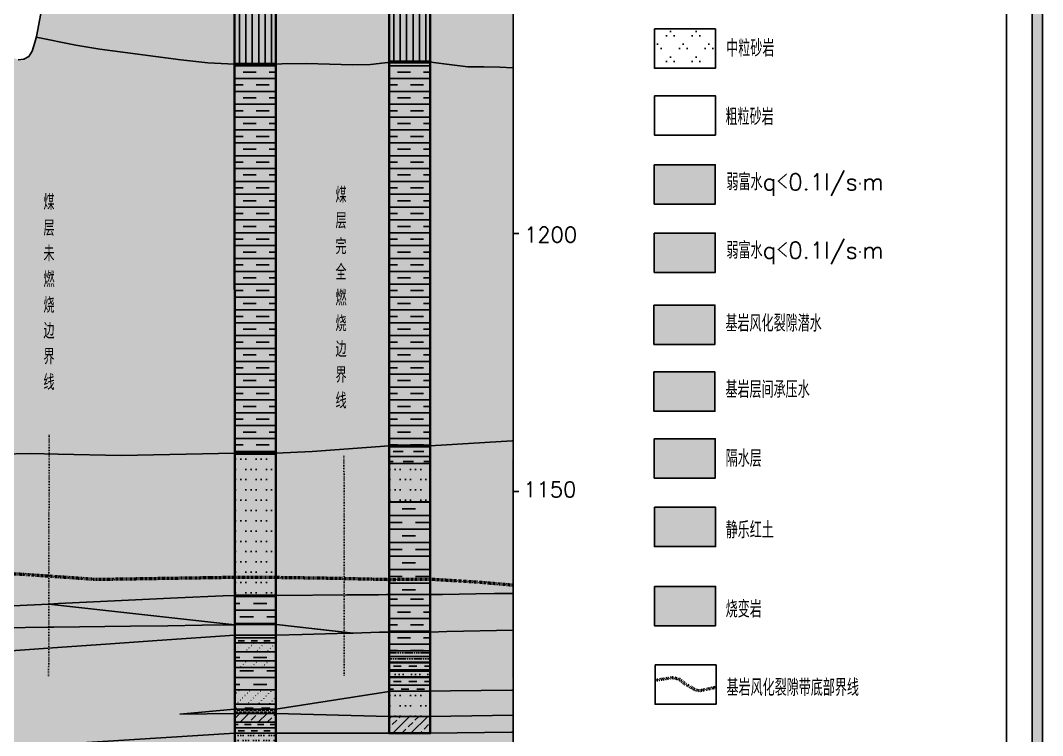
# Model space of a CAD drawing. Header units: millimetres. Extents: x 1392 to 3648, y 316 to 852.
# Drawn here: x 2118.2 to 2316.9, y 530.6 to 669.7 of the extents above; entities that cross this region are included whole.
import ezdxf

# ---------------------------------------------------------------- set-up
doc = ezdxf.new("R2010")
doc.units = ezdxf.units.MM
doc.linetypes.add('ACAD_ISO03W100', pattern=[30, 12, -18])
doc.linetypes.add('ACAD_ISO10W100', pattern=[18, 12, -3, 0, -3])
for name, color, linetype in [('图例', 250, 'Continuous'), ('图签图框', 7, 'Continuous'), ('地层', 5, 'Continuous'), ('地表', 250, 'Continuous'), ('基岩承压含水层', 131, 'Continuous'), ('弱富水区', 4, 'Continuous'), ('标注', 250, 'Continuous'), ('烧变岩区', 6, 'Continuous'), ('煤层', 250, 'Continuous'), ('钻孔', 250, 'Continuous')]:
    doc.layers.add(name, color=color, linetype=linetype)
doc.layers.add('基岩风化潜水区', color=211, linetype='Continuous', true_color=0xfc8df1)
doc.layers.add('隔水层', color=21, linetype='Continuous', true_color=0xffab57)
doc.layers.add('角度不整合', color=1, linetype='Continuous', lineweight=50)
doc.styles.get("Standard").update_dxf_attribs({"font": 'txt', "bigfont": 'gbcbig.shx'})
doc.linetypes.add('ZIGZAG', pattern='A,0.0001,-0.2,[131,ltypeshp.shx,S=0.2,R=0,X=-0.2,Y=0],-0.4,[131,ltypeshp.shx,S=0.2,R=180,X=0.2,Y=0],-0.2', length=0.8001)
pattern_1 = [(0, (1387.0476, 315.902), (0, 5), [5, 0]), (0, (1390.5476, 311.527), (0, 5), [1.25, -3.75]), (0, (1390.5476, 314.027), (0, 5), [1.25, -3.75]), (0, (1387.0476, 312.152), (0, 5), [5, 0]), (0, (1387.0476, 314.652), (0, 5), [5, 0]), (0, (1387.0476, 313.402), (0, 5), [5, 0]), (0, (1388.0476, 311.527), (0, 5), [1.25, -3.75]), (0, (1387.0476, 312.777), (0, 5), [1, -4]), (0, (1389.2976, 312.777), (0, 5), [1.25, -3.75]), (0, (1388.0476, 314.027), (0, 5), [1.25, -3.75]), (0, (1387.0476, 315.277), (0, 5), [1, -4]), (0, (1389.2976, 315.277), (0, 5), [1.25, -3.75]), (0, (1391.7976, 312.777), (0, 5), [0.25, -4.75]), (0, (1391.7976, 315.277), (0, 5), [0.25, -4.75])]
pattern_2 = [(0, (1387.048, 320.902), (0, 10), [10, 0]), (0, (1394.048, 312.152), (0, 10), [2.5, -7.5]), (0, (1394.048, 317.152), (0, 10), [2.5, -7.5]), (0, (1387.048, 313.402), (0, 10), [10, 0]), (0, (1387.048, 318.402), (0, 10), [10, 0]), (0, (1387.048, 315.902), (0, 10), [10, 0]), (0, (1389.048, 312.152), (0, 10), [2.5, -7.5]), (0, (1387.048, 314.652), (0, 10), [2, -8]), (0, (1391.548, 314.652), (0, 10), [2.5, -7.5]), (0, (1389.048, 317.152), (0, 10), [2.5, -7.5]), (0, (1387.048, 319.652), (0, 10), [2, -8]), (0, (1391.548, 319.652), (0, 10), [2.5, -7.5]), (0, (1396.548, 314.652), (0, 10), [0.5, -9.5]), (0, (1396.548, 319.652), (0, 10), [0.5, -9.5])]
pattern_3 = [(90, (1387.0476, 310.902), (-1.25, 2e-16), [])]
pattern_4 = [(45, (1387.0476, 310.902), (-0.7071068, 1.4142136), [0.04, -0.6])]
pattern_5 = [(0, (1387.0476, 316.902), (0, 6), [6, 0]), (0, (1391.2476, 311.652), (0, 6), [1.5, -4.5]), (0, (1391.2476, 314.652), (0, 6), [1.5, -4.5]), (0, (1387.0476, 312.402), (0, 6), [6, 0]), (0, (1387.0476, 315.402), (0, 6), [6, 0]), (0, (1387.0476, 313.902), (0, 6), [6, 0]), (0, (1388.2476, 311.652), (0, 6), [1.5, -4.5]), (0, (1387.0476, 313.152), (0, 6), [1.2, -4.8]), (0, (1389.7476, 313.152), (0, 6), [1.5, -4.5]), (0, (1388.2476, 314.652), (0, 6), [1.5, -4.5]), (0, (1387.0476, 316.152), (0, 6), [1.2, -4.8]), (0, (1389.7476, 316.152), (0, 6), [1.5, -4.5]), (0, (1392.7476, 313.152), (0, 6), [0.3, -5.7]), (0, (1392.7476, 316.152), (0, 6), [0.3, -5.7])]
pattern_6 = [(0, (1388.0476, 312.402), (2, 2), [0, -4]), (0, (1389.0476, 312.402), (2, 2), [0, -4]), (0, (1390.0476, 312.402), (2, 2), [0, -4])]
pattern_7 = [(0, (1387.048, 321.402), (0, 10.5), [10.5, 0]), (0, (1394.398, 312.215), (0, 10.5), [2.625, -7.875]), (0, (1394.398, 317.465), (0, 10.5), [2.625, -7.875]), (0, (1387.048, 313.527), (0, 10.5), [10.5, 0]), (0, (1387.048, 318.777), (0, 10.5), [10.5, 0]), (0, (1387.048, 316.152), (0, 10.5), [10.5, 0]), (0, (1389.148, 312.215), (0, 10.5), [2.625, -7.875]), (0, (1387.048, 314.84), (0, 10.5), [2.1, -8.4]), (0, (1391.773, 314.84), (0, 10.5), [2.625, -7.875]), (0, (1389.148, 317.465), (0, 10.5), [2.625, -7.875]), (0, (1387.048, 320.09), (0, 10.5), [2.1, -8.4]), (0, (1391.773, 320.09), (0, 10.5), [2.625, -7.875]), (0, (1397.023, 314.84), (0, 10.5), [0.525, -9.975]), (0, (1397.023, 320.09), (0, 10.5), [0.525, -9.975])]
pattern_8 = [(45, (1387.0476, 310.902), (-1.767767, 1.767767), []), (45, (1388.8154, 310.902), (-1.767767, 1.767767), [1.25, -0.625])]

msp = doc.modelspace()

# ---------------------------------------------------------------- hatches: boundary and pattern name
at = {"layer": '图签图框'}
h = msp.add_hatch(color=256, dxfattribs=at)
h.paths.add_polyline_path([(1392.14, 315.66), (2316.89, 315.66), (2316.89, 847.4), (1392.14, 847.4)])
h.paths.add_polyline_path([(1394.14, 317.66), (2314.89, 317.66), (2314.89, 845.4), (1394.14, 845.4)], flags=16)
at = {"layer": '基岩承压含水层'}
for points in [[(2253.23, 593.7), (2253.23, 601.35), (2241.37, 601.35), (2241.37, 593.7)], [(2149.21, 534.81), (2159.86, 535.77), (2167.89, 535.79), (2189.91, 539.23), (2213.76, 539.46), (2214, 539.47), (2214, 534.6), (2209.97, 534.55), (2197.87, 534.36), (2189.87, 534.35), (2167.88, 534.92), (2159.88, 534.94)], [(1474.77, 502.3), (1522.15, 504.67), (1530.25, 504.7), (1660.45, 503.85), (1668.5, 503.79), (1798.37, 516), (1806.55, 516), (2006.58, 521.87), (2014.07, 521.9), (2159.89, 531.09), (2167.95, 531.11), (2189.82, 531.08), (2197.89, 531.09), (2213.7, 531.32), (2214, 531.32), (2214, 527.36), (2190.83, 525.88), (2167.9, 524.41), (2159.87, 524.39), (2140.13, 523.48), (2112.61, 522.16), (2014.07, 517.39), (2006, 517.37), (1806.47, 511.11), (1798.44, 511.08), (1668.47, 500.92), (1660.44, 500.93), (1655.04, 500.47), (1579.6, 494.93), (1533.51, 491.6), (1530.25, 491.32), (1522.16, 491.34), (1474.77, 489.52)]]:
    msp.add_hatch(color=256, dxfattribs=at).paths.add_polyline_path(points)
at = {"layer": '基岩风化潜水区'}
for points in [[(2213.78, 587.98), (2197.89, 586.97), (2189.89, 586.97), (2174.96, 585.9), (2167.89, 585.55), (2159.89, 585.55), (2137.82, 585.12), (2125.57, 585.38), (2120.2, 585.5), (2114.43, 585.36), (2106.98, 585.19), (2101.29, 585.44), (2095.61, 585.7), (2088.17, 586.54), (2076.18, 587.46), (2060.25, 588.67), (2052.46, 590), (2034.32, 590.93), (2033.89, 590.98), (2025.51, 592.05), (2022.85, 592.16), (2014.14, 592.46), (2006.07, 592.39), (2005.84, 592.16), (1988.73, 593.42), (1963.21, 594.38), (1945.05, 594.51), (1905.73, 596.5), (1893.83, 596.45), (1872.02, 597.18), (1848, 597.36), (1839.93, 597.69), (1831.45, 598.05), (1828.57, 598.07), (1819.08, 598.13), (1806.49, 598.87), (1798.49, 598.87), (1798.34, 598.69), (1788.67, 601.33), (1772.83, 605.58), (1766.92, 607.44), (1760.5, 609.41), (1754.08, 611.38), (1743.41, 614.52), (1729.05, 618.52), (1705.77, 623.75), (1693.72, 626.03), (1683.08, 627.03), (1675.84, 627.22), (1668.4, 627.35), (1660.45, 627.26), (1530.25, 611.37), (1522.25, 611.37), (1522.11, 611.16), (1498.35, 611.14), (1474.77, 611.11), (1474.77, 581.48), (1514.16, 585.71), (1522.25, 587.07), (1530.57, 587.09), (1542.77, 587.65), (1551.21, 587.79), (1556.22, 587.82), (1564.91, 588.17), (1573.78, 588.53), (1579.94, 588.65), (1585.05, 589.1), (1592.81, 589.74), (1596.13, 590.21), (1599.45, 590.67), (1607.95, 592.18), (1621.36, 594.23), (1636.78, 597.11), (1646.88, 598.89), (1660.45, 600.9), (1668.45, 600.89), (1672.37, 600.87), (1676.6, 600.18), (1689.23, 598.32), (1697.64, 597.16), (1708.91, 594.78), (1720.18, 592.39), (1730.11, 590.15), (1740.72, 587.72), (1746.9, 586.04), (1770.63, 579.64), (1783.69, 577.42), (1796.76, 575.2), (1798.88, 574.87), (1806.73, 574.71), (1814.99, 574.95), (1826.57, 575.08), (1838.14, 575.21), (1851.43, 575), (1864.72, 574.8), (1886.92, 573.96), (1913.38, 572.18), (1923.8, 571.41), (1934.21, 570.64), (1972.43, 569.11), (1985.19, 568.62), (1997.95, 568.13), (2005.82, 568.13), (2014.07, 568.2), (2031.21, 567.46), (2040.22, 567.12), (2059.26, 565.68), (2073.65, 564.41), (2086.18, 563.4), (2100.57, 562.89), (2118.42, 562.04), (2125.7, 561.54), (2132.98, 561.03), (2141.57, 561.16), (2155.11, 561.37), (2160.06, 561.45), (2167.93, 561.42), (2178.84, 561.26), (2189.83, 561.01), (2198.26, 561.05), (2207.04, 560.52), (2214, 559.92)], [(2253.23, 606.7), (2253.23, 614.35), (2241.37, 614.35), (2241.37, 606.7)], [(2177.26, 560.28), (2167.93, 561.42), (2160.06, 561.45), (2155.11, 561.37), (2141.57, 561.16), (2132.98, 561.03), (2125.7, 561.54), (2118.42, 562.04), (2100.57, 562.89), (2086.18, 563.4), (2073.65, 564.41), (2059.26, 565.68), (2040.22, 567.12), (2031.21, 567.46), (2014.07, 568.2), (2005.82, 568.13), (1997.95, 568.13), (1985.19, 568.62), (1972.43, 569.11), (1934.21, 570.64), (1923.8, 571.41), (1913.38, 572.18), (1886.92, 573.96), (1864.72, 574.8), (1851.43, 575), (1838.14, 575.21), (1826.57, 575.08), (1814.99, 574.95), (1806.48, 574.7), (1806.49, 544.61), (1807.52, 544.64), (1808.4, 544.71), (1847.85, 546.02), (1878.8, 547.03), (1895.84, 547.49), (1922.04, 548.4), (1934.37, 548.76), (1941.88, 549.01), (1965.6, 549.73), (1973.51, 550.13), (1982.44, 550.28), (2005.44, 551.13), (2006.04, 551.11), (2014.07, 551.11), (2016.52, 551.19), (2037.49, 552.23), (2048.26, 552.68), (2053.02, 552.95), (2062.04, 553.33), (2077.81, 554.15), (2083.33, 554.38), (2096.34, 554.93), (2106.52, 555.37), (2116.76, 555.89), (2123.75, 556.21), (2125.63, 556.31), (2148.78, 557.44), (2157.67, 557.81), (2159.87, 557.9), (2167.89, 557.92), (2168.37, 557.9), (2181.7, 558.02), (2187.84, 558), (2189.36, 558.04), (2190.14, 558.06), (2185.46, 558.99)]]:
    msp.add_hatch(color=256, dxfattribs=at).paths.add_polyline_path(points)
at = {"layer": '弱富水区', "true_color": 0xfaec7f}
for points in [[(1836.76, 712.76), (1839.19, 719.56), (1841.17, 725.44), (1842.77, 728.36), (1846.87, 733.83), (1858.36, 746.34), (1860.09, 748.08), (1865.83, 754.71), (1868.2, 759.25), (1869.23, 761.51), (1871.08, 766.97), (1872.43, 770.93), (1874.02, 774.74), (1874.94, 776.2), (1875.47, 776.86), (1876.33, 777.38), (1877.4, 777.38), (1878.65, 776.73), (1879.93, 775.62), (1881.56, 773.78), (1884.13, 770.61), (1887.17, 765.94), (1890, 760.45), (1893.07, 754.8), (1895.3, 750.1), (1896.56, 747.16), (1899.13, 738.72), (1901.62, 730.39), (1901.93, 729.45), (1903, 727.15), (1903.64, 726.32), (1904.77, 726.08), (1906.78, 730.1), (1907.66, 732.08), (1909.16, 736.12), (1909.8, 737.86), (1910.45, 739.28), (1911.09, 740.7), (1912.32, 742.69), (1913.98, 744.19), (1915.53, 745.1), (1917.55, 745.53), (1920.11, 745.39), (1921.21, 745.36), (1922.98, 744.94), (1925.07, 744.24), (1926.68, 743.49), (1928.02, 742.42), (1929.09, 740.7), (1929.94, 738.37), (1930.97, 735.58), (1931.85, 731.81), (1932.42, 727.73), (1932.99, 723.64), (1933.32, 716.07), (1933.52, 712.86), (1934.02, 706.46), (1934.42, 702.21), (1934.89, 699.6), (1935.2, 698.39), (1935.67, 697.71), (1936.15, 697.51), (1936.4, 697.49), (1937.21, 697.84), (1937.81, 698.64), (1938.92, 701.21), (1940.09, 705.32), (1941.03, 708.27), (1942.86, 712.85), (1944.15, 715.84), (1945.5, 718.83), (1948.32, 724.89), (1949.78, 727.96), (1951.43, 731.6), (1953.08, 735.24), (1954.8, 738.41), (1957.17, 743.72), (1958.58, 746.11), (1962.32, 752.4), (1965.91, 757.24), (1967.98, 759.44), (1972.07, 761.51), (1975.02, 761.64), (1976.15, 761.13), (1978.92, 757.83), (1981.4, 755.13), (1982.31, 754.22), (1984.13, 753.15), (1986.58, 752.4), (1989.76, 752.24), (1992.68, 752.65), (1996.86, 753.34), (2003.12, 752.3), (2006.01, 751.83), (2014.07, 751.84), (2017.12, 752.07), (2019.03, 751.9), (2021.63, 751.31), (2022.96, 750.92), (2026.07, 749.28), (2027.28, 748.64), (2031.53, 745.11), (2035.35, 740.83), (2037.3, 738.44), (2038.9, 736.48), (2041.49, 732.69), (2043.76, 728.61), (2045.15, 725.61), (2046.42, 724.34), (2047.54, 724.13), (2048.69, 724.55), (2049.43, 726.47), (2050.1, 731.51), (2050.79, 735.01), (2051.72, 737.85), (2053.94, 739.84), (2055.8, 740.15), (2057.46, 739.71), (2058.5, 738.91), (2060.38, 736.54), (2061.69, 734.7), (2064.11, 731.68), (2065.54, 729.87), (2069.95, 725.53), (2072.81, 722.85), (2075.53, 720.15), (2080.25, 715.47), (2084.37, 711.05), (2086.69, 708.59), (2089, 706.13), (2090.05, 704.88), (2091.49, 703.33), (2093.1, 702.64), (2096.31, 702.33), (2097.53, 702.31), (2099.8, 702.64), (2101.77, 702.94), (2103.68, 702.97), (2105.44, 702.78), (2106.97, 702.03), (2107.55, 701.64), (2108.81, 699.28), (2109.46, 697.29), (2110.49, 694.61), (2111.1, 691.81), (2111.54, 689.76), (2113.26, 681.4), (2113.92, 677.89), (2114.82, 670.27), (2115.17, 668.09), (2098.61, 671.51), (2081.79, 674.98), (2078.29, 675.84), (2069, 678.12), (2051.25, 682.48), (2042.56, 684.31), (2033.88, 686.14), (2023.96, 687.5), (2016.19, 688.53), (2014.39, 688.77), (2006.05, 688.77), (1997.53, 689.41), (1989.9, 689.95), (1983.87, 690.67), (1978.74, 691.29), (1972.68, 691.72), (1966.62, 692.14), (1961.1, 692.95), (1955.58, 693.76), (1946.7, 694.38), (1938.52, 695.23), (1936.05, 695.38), (1930.45, 695.96), (1921.69, 697.47), (1903.9, 698.86), (1885.09, 699.91), (1873.07, 700.53), (1866.44, 701.18), (1842.29, 703.61), (1826.55, 704.56), (1807.06, 706.15), (1806.53, 706.08), (1798.44, 706.08), (1794.05, 708.26), (1790.89, 709.84), (1786.86, 711.55), (1782.83, 713.26), (1778.53, 714.84), (1774.24, 716.42), (1767.93, 718.52), (1755.05, 722.72), (1748.48, 724.83), (1743.26, 726.32), (1738.05, 727.81), (1725.67, 730.63), (1718.08, 732.73), (1710.5, 734.83), (1701.81, 736.41), (1693.11, 737.98), (1687.69, 738.74), (1682.26, 739.5), (1675.33, 740.68), (1669.4, 741.66), (1668.45, 741.66), (1660.45, 741.66), (1654.58, 738.56), (1644.56, 733.41), (1638.46, 730.08), (1627.55, 724.28), (1615.71, 718.45), (1604.88, 713.28), (1595.98, 709.31), (1590.87, 707.14), (1580.41, 704.38), (1562.46, 700.23), (1547.37, 697.45), (1532.9, 694.92), (1530.25, 694.24), (1522.25, 694.24), (1515.73, 693.11), (1504.09, 692.05), (1493.53, 690.92), (1482.92, 689.93), (1481.2, 689.62), (1476.13, 688.6), (1474.77, 688.15), (1474.77, 611.11), (1498.35, 611.14), (1522.11, 611.16), (1522.25, 611.37), (1530.25, 611.37), (1660.45, 627.26), (1668.4, 627.35), (1675.84, 627.22), (1683.08, 627.03), (1693.72, 626.03), (1705.77, 623.75), (1729.05, 618.52), (1743.41, 614.52), (1754.08, 611.38), (1760.5, 609.41), (1766.92, 607.44), (1772.83, 605.58), (1788.67, 601.33), (1798.34, 598.69), (1798.49, 598.87), (1806.49, 598.87), (1819.08, 598.13), (1828.57, 598.07), (1831.45, 598.05), (1839.93, 597.69), (1848, 597.36), (1872.02, 597.18), (1893.83, 596.45), (1905.73, 596.5), (1945.05, 594.51), (1963.21, 594.38), (1988.73, 593.42), (2005.84, 592.16), (2006.07, 592.39), (2014.14, 592.46), (2022.85, 592.16), (2025.51, 592.05), (2034.32, 590.93), (2052.46, 590), (2060.25, 588.67), (2076.18, 587.46), (2088.17, 586.54), (2095.61, 585.7), (2101.29, 585.44), (2106.98, 585.19), (2114.43, 585.36), (2120.2, 585.5), (2125.57, 585.38), (2137.82, 585.12), (2159.89, 585.55), (2167.89, 585.55), (2174.96, 585.9), (2189.89, 586.97), (2197.89, 586.97), (2213.78, 587.98), (2213.79, 660.48), (2211.44, 660.63), (2208.3, 660.67), (2205.16, 660.7), (2201.56, 661.13), (2198.53, 661.52), (2197.89, 661.64), (2190.09, 661.64), (2189.03, 661.44), (2186.27, 661.17), (2182.86, 661.09), (2178.33, 661.21), (2173.81, 661.32), (2169.04, 661.28), (2167.89, 661.23), (2159.86, 661.23), (2159.82, 661.18), (2154.63, 661.49), (2149.39, 662.05), (2133.67, 664.11), (2128.99, 664.91), (2121.31, 666.47), (2121.34, 666.57), (2123.79, 679.73), (2125.19, 689.27), (2126.8, 696.64), (2127.65, 700.39), (2129.16, 707.22), (2129.82, 710.3), (2130.78, 714.15), (2131.06, 715.26), (2131.43, 716.74), (2132.72, 719.89), (2134.02, 723.03), (2135.72, 726.89), (2137.09, 729.18), (2140.31, 732.89), (2142.75, 735.47), (2144.85, 737.28), (2147.68, 738.36), (2149.82, 738.32), (2152.07, 737.71), (2155.81, 735.84), (2158.47, 734.33), (2161.12, 732.83), (2165.55, 729.99), (2168.98, 727.23), (2177.72, 720.3), (2189.61, 706.72), (2192.3, 703.79), (2194.5, 702.09), (2196.83, 701), (2213.79, 695.35), (2213.79, 660.47), (2213.78, 587.98), (2197.89, 586.97), (2189.89, 586.97), (2174.96, 585.9), (2167.89, 585.55), (2159.89, 585.55), (2137.82, 585.12), (2125.57, 585.38), (2120.2, 585.5), (2114.43, 585.36), (2106.98, 585.19), (2101.29, 585.44), (2095.61, 585.7), (2088.17, 586.54), (2076.18, 587.46), (2060.25, 588.67), (2052.46, 590), (2034.32, 590.93), (2025.51, 592.05), (2022.85, 592.16), (2014.14, 592.46), (2006.07, 592.39), (2005.84, 592.16), (1988.73, 593.42), (1963.21, 594.38), (1945.05, 594.51), (1905.73, 596.5), (1893.83, 596.45), (1872.02, 597.18), (1848, 597.36), (1839.93, 597.69), (1831.45, 598.05), (1828.57, 598.07), (1819.08, 598.13), (1806.49, 598.87), (1798.49, 598.87), (1798.34, 598.69), (1788.67, 601.33), (1772.83, 605.58), (1766.92, 607.44), (1760.5, 609.41), (1754.08, 611.38), (1743.41, 614.52), (1729.05, 618.52), (1705.77, 623.75), (1693.72, 626.03), (1683.08, 627.03), (1675.84, 627.22), (1668.4, 627.35), (1660.45, 627.26), (1530.25, 611.37), (1522.25, 611.37), (1522.11, 611.16), (1498.35, 611.14), (1474.77, 611.11), (1474.77, 688.15), (1474.77, 721.78), (1475.71, 722.62), (1476.98, 724.08), (1478.54, 725.81), (1479.59, 727.1), (1481.14, 729.24), (1482, 731.02), (1483.11, 734.03), (1484.09, 737.54), (1485.08, 741.49), (1485.6, 743.07), (1486.24, 745.16), (1486.78, 747.12), (1487.12, 748.34), (1487.76, 750.67), (1488.09, 751.85), (1488.69, 753.88), (1489.21, 755.97), (1489.3, 756.34), (1490.06, 759.56), (1490.64, 761.95), (1491.21, 764.33), (1491.49, 765.49), (1492.75, 770.09), (1493.71, 773.47), (1495.71, 780.31), (1497.63, 788.38), (1499.24, 793.61), (1500.93, 797.83), (1502.6, 802.31), (1503.64, 804.04), (1504.29, 804.64), (1505.03, 805.03), (1506.46, 804.97), (1508.06, 804.25), (1510.27, 802.61), (1511.09, 802), (1514.38, 799.02), (1516.81, 797.04), (1518.58, 795.99), (1520.65, 795.03), (1522.14, 794.6), (1523.37, 794.52), (1530.24, 794.63), (1533.14, 794.62), (1534.72, 794.37), (1536.39, 793.53), (1537.12, 793.09), (1538.16, 791.91), (1539.21, 790.74), (1541.97, 786.68), (1543.87, 784.03), (1546.67, 779.97), (1548.32, 778.09), (1549.66, 777.19), (1551.68, 777.25), (1553.65, 778.07), (1555.31, 779.36), (1556.21, 780.22), (1558.1, 782.76), (1559.88, 785.55), (1561.97, 788.83), (1563.63, 791.96), (1566.45, 795.97), (1567.86, 797.98), (1569.8, 801.22), (1572.64, 805.96), (1573.63, 806.9), (1574.62, 807.51), (1576.26, 807.56), (1577.16, 807.09), (1578.1, 806.15), (1579.06, 804.4), (1582.84, 797.47), (1593.56, 778.06), (1596.86, 772.69), (1597.7, 771.63), (1598.87, 770.53), (1600.13, 770.22), (1600.97, 770.35), (1602.74, 771.21), (1604.24, 772.53), (1606.52, 775.37), (1610.86, 781.05), (1613.15, 782.91), (1614.7, 783.35), (1616.6, 783.17), (1619.2, 781.36), (1620.99, 779.73), (1623.95, 776.88), (1625.12, 775.67), (1626.93, 773.27), (1628.52, 770.37), (1629.88, 767.41), (1631.18, 763.08), (1631.83, 759.95), (1632.66, 755.85), (1633.42, 754.3), (1634.45, 753.46), (1635.25, 753.24), (1636.64, 753.33), (1638.72, 754.33), (1640.3, 755.65), (1645.42, 759.84), (1652.95, 766.1), (1658.79, 771.02), (1660.41, 772.43), (1662.75, 773.6), (1665.86, 774.08), (1668.7, 774.08), (1671.65, 773.53), (1675.36, 772.01), (1680.44, 769.53), (1683.78, 767.91), (1685.92, 766.87), (1688.41, 765.77), (1697.88, 761.61), (1721.15, 751.43), (1728.2, 748.22), (1733.52, 745.72), (1736.35, 744.36), (1738.47, 743.53), (1740.46, 743.08), (1743.88, 742.85), (1746.18, 742.69), (1747.8, 742.58), (1750.13, 742.6), (1752.46, 742.62), (1756.57, 743.19), (1758.93, 743.51), (1762.15, 743.57), (1767.82, 743.65), (1773.36, 743.74), (1775.12, 743.91), (1776.78, 744.6), (1778.89, 746.42), (1781.97, 749.9), (1783.97, 752.58), (1785.25, 753.52), (1786.36, 754.12), (1787.1, 754.12), (1788.26, 753.94), (1789.27, 753.55), (1790.84, 752.32), (1792.41, 751.1), (1794.24, 750.03), (1795.43, 749.33), (1797, 748.82), (1798.57, 748.3), (1806.44, 748.47), (1811.74, 746.79), (1814.75, 745.22), (1818.49, 742.67), (1820.11, 740.78), (1822.34, 737.46), (1827.26, 729.91), (1828.82, 727.29), (1830.4, 722.45), (1831.35, 718.97), (1832.24, 714.2), (1832.5, 711.44), (1833.14, 707.86), (1833.58, 706.32), (1834.16, 706.1), (1834.58, 706.3), (1834.99, 706.98), (1835.41, 708.37)], [(2253.29, 620.7), (2253.29, 628.35), (2241.43, 628.35), (2241.43, 620.7)]]:
    msp.add_hatch(color=41, dxfattribs=at).paths.add_polyline_path(points)
at = {"layer": '弱富水区', "linetype": 'ACAD_ISO03W100'}
msp.add_hatch(color=256, dxfattribs=at).paths.add_polyline_path([(2253.29, 634.01), (2253.29, 641.66), (2241.43, 641.66), (2241.43, 634.01)])
at = {"layer": '烧变岩区'}
for points in [[(2214, 558.28), (2212.89, 558.28), (2210.39, 558.27), (2206.76, 558.18), (2200.26, 558.05), (2198.13, 558.07), (2197.89, 558.08), (2189.89, 558.05), (2189.36, 558.04), (2187.84, 558), (2181.7, 558.02), (2168.37, 557.9), (2167.89, 557.92), (2159.87, 557.9), (2157.67, 557.81), (2148.78, 557.44), (2125.63, 556.31), (2123.75, 556.21), (2159.89, 552.2), (2168.02, 552.21), (2182.88, 550.54), (2188.03, 550.71), (2197.91, 550.72), (2201.08, 550.86), (2214, 551.12)], [(2241.47, 559.64), (2241.47, 551.99), (2253.33, 551.99), (2253.33, 559.64)]]:
    msp.add_hatch(color=256, dxfattribs=at).paths.add_polyline_path(points)
at = {"layer": '煤层'}
msp.add_hatch(color=256, dxfattribs=at).paths.add_polyline_path([(1474.77, 519.75), (1474.77, 530.96), (1479.5, 531.03), (1484.59, 531.13), (1490.6, 531.26), (1498.77, 531.34), (1502.58, 531.45), (1504.75, 531.47), (1517.28, 531.67), (1522.11, 531.77), (1522.24, 531.77), (1530.27, 531.77), (1540.59, 532.07), (1560.6, 532.6), (1567.5, 532.77), (1575.49, 533.05), (1581.78, 533.14), (1584.52, 533.26), (1590.92, 533.46), (1592.89, 533.49), (1596.84, 533.6), (1602.76, 533.74), (1608.22, 533.91), (1609.98, 533.98), (1617.38, 534.15), (1624.55, 534.34), (1633.02, 534.62), (1638.28, 534.74), (1639.62, 534.77), (1647.3, 534.97), (1655.34, 535.17), (1657.48, 535.22), (1660.45, 535.27), (1668.5, 535.25), (1672.29, 535.49), (1677.79, 535.86), (1678.78, 535.91), (1683.58, 536.23), (1690.18, 536.66), (1695, 536.96), (1699.33, 537.29), (1706.41, 537.72), (1709.23, 537.94), (1715.19, 538.29), (1723.43, 538.85), (1752.88, 540.79), (1763.06, 541.46), (1768.36, 541.8), (1772.16, 542.06), (1782.97, 542.72), (1794.2, 543.5), (1798.36, 543.76), (1798.47, 543.72), (1806.5, 543.73), (1807.99, 543.85), (1824.44, 544.33), (1855.47, 545.42), (1871.22, 545.93), (1903.65, 546.88), (1917.38, 547.27), (1929.03, 547.75), (1935.72, 547.98), (1975.33, 549.28), (1999.87, 550.06), (2006.04, 550.21), (2014.08, 550.21), (2028.86, 550.39), (2050.85, 550.73), (2064.51, 550.89), (2066.79, 550.93), (2075, 551.04), (2084.07, 551.21), (2094.28, 551.26), (2098.32, 551.35), (2114.79, 551.58), (2123.57, 551.71), (2124.71, 551.74), (2139.65, 551.9), (2146.91, 551.96), (2153.53, 552.12), (2159.83, 552.2), (2168.02, 552.21), (2181.65, 550.69), (2182.88, 550.54), (2179.79, 550.47), (2172.98, 550.31), (2167.9, 550.17), (2159.88, 550.19), (2144.78, 549.1), (2135.72, 548.5), (2123.53, 547.65), (2122.71, 547.59), (2110.82, 546.74), (2100.24, 546.04), (2049.87, 542.57), (2025.54, 540.8), (2014.03, 540.04), (2005.93, 540.02), (2004.03, 539.95), (1986.88, 539.4), (1982.26, 539.25), (1916.69, 537.13), (1870.44, 535.63), (1849.39, 534.89), (1837.5, 534.47), (1832.54, 534.34), (1825.94, 534.12), (1806.5, 533.46), (1798.29, 533.43), (1795.8, 533.29), (1782.44, 532.33), (1778.02, 532.01), (1670.04, 524.27), (1668.52, 524.18), (1659.85, 524.2), (1645.99, 523.82), (1607.57, 522.8), (1530.27, 520.68), (1522.24, 520.67), (1476.12, 519.77)])
at = {"layer": '钻孔'}
h = msp.add_hatch(dxfattribs=at)
h.set_pattern_fill('ANSI31', color=256, scale=10, angle=45, style=0)
h.set_pattern_definition(pattern_3)
h.paths.add_polyline_path([(2159.85, 661.23), (2167.89, 661.23), (2167.89, 731.79), (2159.83, 731.79)])
h = msp.add_hatch(dxfattribs=at)
h.set_pattern_fill('ANSI31', color=256, scale=10, angle=45, style=0)
h.set_pattern_definition(pattern_3)
h.paths.add_polyline_path([(2197.89, 701.23), (2189.89, 701.23), (2189.89, 661.64), (2197.89, 661.64)])
h = msp.add_hatch(dxfattribs=at)
h.set_pattern_fill('QF04', color=0, scale=10, style=0, pattern_type=2)
h.set_pattern_definition([(0, (1388.7976, 311.732), (2.5, 2.5), [0, -5]), (0, (1390.2976, 311.732), (2.5, 2.5), [0, -5]), (0, (1389.5476, 312.562), (2.5, 2.5), [0, -5])])
h.paths.add_polyline_path([(2253.32, 668.07), (2241.46, 668.07), (2241.46, 660.42), (2253.32, 660.42)])
h = msp.add_hatch(dxfattribs=at)
h.set_pattern_fill('XA01', color=256, scale=10, style=0, pattern_type=2)
h.set_pattern_definition(pattern_2)
h.paths.add_polyline_path([(2189.89, 586.97), (2197.89, 586.97), (2197.89, 661.64), (2189.89, 661.64)])
h = msp.add_hatch(dxfattribs=at)
h.set_pattern_fill('XA01', color=256, scale=10, style=0, pattern_type=2)
h.set_pattern_definition(pattern_2)
h.paths.add_polyline_path([(2159.87, 585.55), (2167.89, 585.55), (2167.89, 661.23), (2159.85, 661.23)])
h = msp.add_hatch(dxfattribs=at)
h.set_pattern_fill('XA01', color=256, scale=8, style=0, pattern_type=2)
h.set_pattern_definition([(0, (1387.048, 318.902), (0, 8), [8, 0]), (0, (1392.648, 311.902), (0, 8), [2, -6]), (0, (1392.648, 315.902), (0, 8), [2, -6]), (0, (1387.048, 312.902), (0, 8), [8, 0]), (0, (1387.048, 316.902), (0, 8), [8, 0]), (0, (1387.048, 314.902), (0, 8), [8, 0]), (0, (1388.648, 311.902), (0, 8), [2, -6]), (0, (1387.048, 313.902), (0, 8), [1.6, -6.4]), (0, (1390.648, 313.902), (0, 8), [2, -6]), (0, (1388.648, 315.902), (0, 8), [2, -6]), (0, (1387.048, 317.902), (0, 8), [1.6, -6.4]), (0, (1390.648, 317.902), (0, 8), [2, -6]), (0, (1394.648, 313.902), (0, 8), [0.4, -7.6]), (0, (1394.648, 317.902), (0, 8), [0.4, -7.6])])
h.paths.add_polyline_path([(2197.89, 583.52), (2197.89, 586.97), (2189.89, 586.97), (2189.89, 586.97), (2189.89, 583.52)])
h = msp.add_hatch(dxfattribs=at)
h.set_pattern_fill('QF03', color=256, scale=10, style=0, pattern_type=2)
h.set_pattern_definition(pattern_6)
h.paths.add_polyline_path([(2159.87, 585.55), (2167.89, 585.55), (2167.89, 557.92), (2159.88, 557.9)])
h = msp.add_hatch(dxfattribs=at)
h.set_pattern_fill('QF03', color=256, scale=10, style=0, pattern_type=2)
h.set_pattern_definition(pattern_6)
h.paths.add_polyline_path([(2189.89, 583.52), (2197.89, 583.52), (2197.89, 576.06), (2189.89, 576.06)])
h = msp.add_hatch(dxfattribs=at)
h.set_pattern_fill('XA01', color=256, scale=10.5, style=0, pattern_type=2)
h.set_pattern_definition(pattern_7)
h.paths.add_polyline_path([(2189.89, 576.06), (2197.89, 576.06), (2197.89, 558.08), (2189.89, 558.08)])
h = msp.add_hatch(dxfattribs=at)
h.set_pattern_fill('XA01', color=256, scale=10.5, style=0, pattern_type=2)
h.set_pattern_definition(pattern_7)
h.paths.add_polyline_path([(2163.28, 557.91), (2159.89, 557.9), (2159.89, 552.21), (2167.89, 552.21), (2167.89, 557.91)])
h = msp.add_hatch(dxfattribs=at)
h.set_pattern_fill('XA01', color=256, scale=10, style=0, pattern_type=2)
h.set_pattern_definition(pattern_2)
h.paths.add_polyline_path([(2189.89, 547.14), (2197.89, 547.14), (2197.89, 558.08), (2189.89, 558.05)])
h = msp.add_hatch(dxfattribs=at)
h.set_pattern_fill('XA01', color=256, scale=5, style=0, pattern_type=2)
h.set_pattern_definition(pattern_1)
h.paths.add_polyline_path([(2167.89, 548.7), (2167.89, 550.17), (2159.88, 550.19), (2159.88, 548.7)])
h = msp.add_hatch(dxfattribs=at)
h.set_pattern_fill('Q111', color=256, scale=5, style=0, pattern_type=2)
h.set_pattern_definition(pattern_4)
h.paths.add_polyline_path([(2159.88, 548.7), (2159.88, 546.93), (2167.89, 546.93), (2167.89, 548.7)])
h = msp.add_hatch(dxfattribs=at)
h.set_pattern_fill('XA01', color=256, scale=10.5, style=0, pattern_type=2)
h.set_pattern_definition(pattern_7)
h.paths.add_polyline_path([(2159.88, 546.93), (2159.88, 545.15), (2167.89, 545.15), (2167.89, 546.93)])
h = msp.add_hatch(dxfattribs=at)
h.set_pattern_fill('WB09', color=256, scale=4.5, style=0, pattern_type=2)
h.set_pattern_definition([(0, (1387.0476, 310.902), (0, 1.125), []), (0, (1387.9476, 311.577), (1.35, 1.125), [1.35, -1.8]), (0, (1389.7476, 311.577), (1.35, 1.125), [0, -0.45, 0, -0.45, 0, -0.45])])
h.paths.add_polyline_path([(2189.89, 547.14), (2197.89, 547.14), (2197.89, 544.75), (2189.89, 544.75)])
h = msp.add_hatch(dxfattribs=at)
h.set_pattern_fill('Q111', color=256, scale=5, style=0, pattern_type=2)
h.set_pattern_definition(pattern_4)
h.paths.add_polyline_path([(2167.89, 545.15), (2159.88, 545.15), (2159.88, 543.84), (2167.89, 543.84)])
h = msp.add_hatch(dxfattribs=at)
h.set_pattern_fill('XA01', color=256, scale=6, style=0, pattern_type=2)
h.set_pattern_definition(pattern_5)
h.paths.add_polyline_path([(2197.89, 543.19), (2197.89, 544.75), (2189.89, 544.75), (2189.89, 543.19)])
h = msp.add_hatch(dxfattribs=at)
h.set_pattern_fill('XA01', color=256, scale=10.5, style=0, pattern_type=2)
h.set_pattern_definition(pattern_7)
h.paths.add_polyline_path([(2167.89, 539.54), (2167.89, 543.84), (2159.88, 543.84), (2159.88, 539.54)])
h = msp.add_hatch(dxfattribs=at)
h.set_pattern_fill('QF03', color=256, scale=8, style=0, pattern_type=2)
h.set_pattern_definition([(0, (1387.8476, 312.102), (1.6, 1.6), [0, -3.2]), (0, (1388.6476, 312.102), (1.6, 1.6), [0, -3.2]), (0, (1389.4476, 312.102), (1.6, 1.6), [0, -3.2])])
h.paths.add_polyline_path([(2197.89, 542.05), (2197.89, 543.19), (2189.89, 543.19), (2189.89, 542.05)])
h = msp.add_hatch(dxfattribs=at)
h.set_pattern_fill('XA01', color=256, scale=6, style=0, pattern_type=2)
h.set_pattern_definition(pattern_5)
h.paths.add_polyline_path([(2197.89, 539.25), (2197.89, 542.05), (2189.89, 542.05), (2189.89, 539.25)])
h = msp.add_hatch(dxfattribs=at)
h.set_pattern_fill('Q111', color=256, scale=5, style=0, pattern_type=2)
h.set_pattern_definition(pattern_4)
h.paths.add_polyline_path([(2159.88, 539.54), (2167.89, 539.54), (2167.89, 536.76), (2159.89, 536.76)])
h = msp.add_hatch(dxfattribs=at)
h.set_pattern_fill('QF03', color=256, scale=10, style=0, pattern_type=2)
h.set_pattern_definition(pattern_6)
h.paths.add_polyline_path([(2189.89, 539.25), (2189.89, 534.36), (2197.89, 534.36), (2197.89, 539.25)])
h = msp.add_hatch(dxfattribs=at)
h.set_pattern_fill('XA01', color=256, scale=6.5, style=0, pattern_type=2)
h.set_pattern_definition([(0, (1387.0476, 317.402), (0, 6.5), [6.5, 0]), (0, (1391.5976, 311.7145), (0, 6.5), [1.625, -4.875]), (0, (1391.5976, 314.9645), (0, 6.5), [1.625, -4.875]), (0, (1387.0476, 312.527), (0, 6.5), [6.5, 0]), (0, (1387.0476, 315.777), (0, 6.5), [6.5, 0]), (0, (1387.0476, 314.152), (0, 6.5), [6.5, 0]), (0, (1388.3476, 311.7145), (0, 6.5), [1.625, -4.875]), (0, (1387.0476, 313.3395), (0, 6.5), [1.3, -5.2]), (0, (1389.9726, 313.3395), (0, 6.5), [1.625, -4.875]), (0, (1388.3476, 314.9645), (0, 6.5), [1.625, -4.875]), (0, (1387.0476, 316.5895), (0, 6.5), [1.3, -5.2]), (0, (1389.9726, 316.5895), (0, 6.5), [1.625, -4.875]), (0, (1393.2226, 313.3395), (0, 6.5), [0.325, -6.175]), (0, (1393.2226, 316.5895), (0, 6.5), [0.325, -6.175])])
h.paths.add_polyline_path([(2159.89, 536.76), (2167.89, 536.76), (2167.89, 535.79), (2159.89, 535.79)])
h = msp.add_hatch(dxfattribs=at)
h.set_pattern_fill('QF03', color=256, scale=2, style=0, pattern_type=2)
h.set_pattern_definition([(0, (1387.2476, 311.202), (0.4, 0.4), [0, -0.8]), (0, (1387.4476, 311.202), (0.4, 0.4), [0, -0.8]), (0, (1387.6476, 311.202), (0.4, 0.4), [0, -0.8])])
h.paths.add_polyline_path([(2167.89, 534.94), (2167.89, 535.79), (2159.89, 535.79), (2159.89, 534.94)])
h = msp.add_hatch(dxfattribs=at)
h.set_pattern_fill('ANSI33', color=256, scale=10, style=0)
h.set_pattern_definition(pattern_8)
h.paths.add_polyline_path([(2159.89, 534.94), (2167.89, 534.94), (2167.89, 533.23), (2159.89, 533.23)])
h = msp.add_hatch(dxfattribs=at)
h.set_pattern_fill('XA01', color=256, scale=5, style=0, pattern_type=2)
h.set_pattern_definition(pattern_1)
h.paths.add_polyline_path([(2159.89, 533.23), (2159.89, 531.09), (2159.89, 531.09), (2167.89, 531.11), (2167.89, 533.23)])
h = msp.add_hatch(dxfattribs=at)
h.set_pattern_fill('ANSI33', color=256, scale=10, style=0)
h.set_pattern_definition(pattern_8)
h.paths.add_polyline_path([(2189.89, 534.36), (2189.89, 531.09), (2197.89, 531.09), (2197.89, 534.36)])
h = msp.add_hatch(dxfattribs=at)
h.set_pattern_fill('QF03', color=256, scale=5, style=0, pattern_type=2)
h.set_pattern_definition([(0, (1387.5476, 311.652), (1, 1), [0, -2]), (0, (1388.0476, 311.652), (1, 1), [0, -2]), (0, (1388.5476, 311.652), (1, 1), [0, -2])])
h.paths.add_polyline_path([(2159.89, 531.09), (2167.89, 531.11), (2167.89, 524.41), (2159.89, 524.39)])
at = {"layer": '隔水层'}
for color, points in [(31, [(1826.55, 704.56), (1807.06, 706.15), (1806.53, 706.08), (1798.44, 706.08), (1794.05, 708.26), (1790.89, 709.84), (1786.86, 711.55), (1782.83, 713.26), (1778.53, 714.84), (1774.24, 716.42), (1767.93, 718.52), (1755.05, 722.72), (1748.48, 724.83), (1743.26, 726.32), (1738.05, 727.81), (1725.67, 730.63), (1718.08, 732.73), (1710.5, 734.83), (1701.81, 736.41), (1693.11, 737.98), (1687.69, 738.74), (1682.26, 739.5), (1675.33, 740.68), (1669.4, 741.66), (1668.45, 741.66), (1660.45, 741.66), (1654.58, 738.56), (1644.56, 733.41), (1638.46, 730.08), (1627.55, 724.28), (1615.71, 718.45), (1604.88, 713.28), (1595.98, 709.31), (1590.87, 707.14), (1580.41, 704.38), (1562.46, 700.23), (1547.37, 697.45), (1532.9, 694.92), (1530.25, 694.24), (1522.25, 694.24), (1515.73, 693.11), (1504.09, 692.05), (1493.53, 690.92), (1482.92, 689.93), (1481.2, 689.62), (1476.13, 688.6), (1474.77, 688.15), (1474.77, 611.11), (1498.35, 611.14), (1522.11, 611.16), (1522.25, 611.37), (1530.25, 611.37), (1660.45, 627.26), (1668.4, 627.35), (1675.84, 627.22), (1683.08, 627.03), (1693.72, 626.03), (1705.77, 623.75), (1729.05, 618.52), (1743.41, 614.52), (1754.08, 611.38), (1760.5, 609.41), (1766.92, 607.44), (1772.83, 605.58), (1788.67, 601.33), (1798.34, 598.69), (1798.49, 598.87), (1806.49, 598.87), (1819.08, 598.13), (1828.57, 598.07), (1831.45, 598.05), (1839.93, 597.69), (1848, 597.36), (1872.02, 597.18), (1893.83, 596.45), (1905.73, 596.5), (1945.05, 594.51), (1963.21, 594.38), (1988.73, 593.42), (2005.84, 592.16), (2006.07, 592.39), (2014.14, 592.46), (2022.85, 592.16), (2025.51, 592.05), (2034.32, 590.93), (2052.46, 590), (2060.25, 588.67), (2076.18, 587.46), (2088.17, 586.54), (2095.61, 585.7), (2101.29, 585.44), (2106.98, 585.19), (2114.43, 585.36), (2120.2, 585.5), (2125.57, 585.38), (2137.82, 585.12), (2159.89, 585.55), (2167.89, 585.55), (2174.96, 585.9), (2189.89, 586.97), (2197.89, 586.97), (2213.78, 587.98), (2213.79, 660.48), (2211.44, 660.63), (2208.3, 660.67), (2205.16, 660.7), (2201.56, 661.13), (2198.53, 661.52), (2197.89, 661.64), (2190.09, 661.64), (2189.03, 661.44), (2186.27, 661.17), (2182.86, 661.09), (2178.33, 661.21), (2173.81, 661.32), (2169.04, 661.28), (2167.89, 661.23), (2159.86, 661.23), (2159.82, 661.18), (2154.63, 661.49), (2149.39, 662.05), (2133.67, 664.11), (2128.99, 664.91), (2121.31, 666.47), (2121.03, 665.44), (2120.52, 663.76), (2120.21, 663.24), (2119.9, 662.71), (2118.92, 662.16), (2117.79, 662.08), (2116.85, 662.4), (2116.38, 663.26), (2115.6, 665.6), (2115.16, 668.09), (2098.61, 671.51), (2081.79, 674.98), (2078.29, 675.84), (2069, 678.12), (2051.25, 682.48), (2042.56, 684.31), (2033.88, 686.14), (2023.96, 687.5), (2016.19, 688.53), (2014.39, 688.77), (2006.05, 688.77), (1997.53, 689.41), (1989.9, 689.95), (1983.87, 690.67), (1978.74, 691.29), (1972.68, 691.72), (1966.62, 692.14), (1961.1, 692.95), (1955.58, 693.76), (1946.7, 694.38), (1938.52, 695.23), (1936.05, 695.38), (1930.45, 695.96), (1921.69, 697.47), (1903.9, 698.86), (1885.09, 699.91), (1873.07, 700.53), (1866.44, 701.18), (1842.29, 703.61)]), (256, [(2253.33, 580.7), (2253.33, 588.35), (2241.47, 588.35), (2241.47, 580.7)]), (256, [(2253.33, 575.04), (2241.47, 575.04), (2241.47, 567.39), (2253.33, 567.39)]), (31, [(2253.33, 567.39), (2253.33, 575.04), (2241.47, 575.04), (2241.47, 567.39)]), (256, [(2214, 559.92), (2207.04, 560.52), (2198.26, 561.05), (2189.83, 561.01), (2178.84, 561.26), (2167.93, 561.42), (2177.26, 560.28), (2185.46, 558.99), (2190.18, 558.05), (2197.89, 558.08), (2198.13, 558.07), (2200.26, 558.05), (2206.76, 558.18), (2210.39, 558.27), (2212.89, 558.28), (2214, 558.28)]), (256, [(1540.59, 532.07), (1560.6, 532.6), (1567.5, 532.77), (1575.49, 533.05), (1581.78, 533.14), (1584.52, 533.26), (1590.92, 533.46), (1592.89, 533.49), (1596.84, 533.6), (1602.76, 533.74), (1608.22, 533.91), (1609.98, 533.98), (1617.38, 534.15), (1624.55, 534.34), (1633.02, 534.62), (1638.28, 534.74), (1639.62, 534.77), (1647.3, 534.97), (1655.34, 535.17), (1657.48, 535.22), (1660.45, 535.27), (1668.5, 535.25), (1672.29, 535.49), (1677.79, 535.86), (1678.78, 535.91), (1683.58, 536.23), (1690.18, 536.66), (1695, 536.96), (1699.33, 537.29), (1706.41, 537.72), (1709.23, 537.94), (1715.19, 538.29), (1723.43, 538.85), (1752.88, 540.79), (1763.06, 541.46), (1768.36, 541.8), (1772.16, 542.06), (1782.97, 542.72), (1794.2, 543.5), (1798.36, 543.76), (1798.47, 543.72), (1806.5, 543.73), (1807.99, 543.85), (1824.44, 544.33), (1855.47, 545.42), (1871.22, 545.93), (1903.65, 546.88), (1917.38, 547.27), (1929.03, 547.75), (1935.72, 547.98), (1975.33, 549.28), (1999.87, 550.06), (2006.04, 550.21), (2014.08, 550.21), (2028.86, 550.39), (2050.85, 550.73), (2064.51, 550.89), (2066.79, 550.93), (2075, 551.04), (2084.07, 551.21), (2094.28, 551.26), (2098.32, 551.35), (2114.79, 551.58), (2123.57, 551.71), (2124.71, 551.74), (2139.65, 551.9), (2146.91, 551.96), (2153.53, 552.12), (2159.89, 552.2), (2123.75, 556.21), (2116.76, 555.89), (2106.52, 555.37), (2096.34, 554.93), (2083.33, 554.38), (2077.81, 554.15), (2062.04, 553.33), (2053.02, 552.95), (2048.26, 552.68), (2037.49, 552.23), (2016.52, 551.19), (2014.07, 551.11), (2006.04, 551.11), (2005.44, 551.13), (1982.44, 550.28), (1973.51, 550.13), (1965.6, 549.73), (1941.88, 549.01), (1934.37, 548.76), (1922.04, 548.4), (1895.84, 547.49), (1878.8, 547.03), (1847.85, 546.02), (1808.4, 544.71), (1807.52, 544.64), (1806.49, 544.61), (1798.46, 544.6), (1797.75, 544.66), (1739.87, 545.6), (1729.03, 545.77), (1697.33, 546.35), (1683.07, 546.56), (1673.53, 546.67), (1669.53, 546.8), (1660.44, 546.81), (1651.49, 545.91), (1622.49, 542.94), (1530.25, 533.41), (1530.25, 533.41), (1522.25, 533.41), (1474.77, 533.21), (1474.77, 530.96), (1479.5, 531.03), (1484.59, 531.13), (1490.6, 531.26), (1498.77, 531.34), (1502.58, 531.45), (1504.75, 531.47), (1517.28, 531.67), (1522.11, 531.77), (1522.24, 531.77), (1530.27, 531.77)]), (256, [(2006.58, 521.87), (2014.07, 521.9), (2159.89, 531.09), (2167.95, 531.11), (2189.82, 531.08), (2197.89, 531.09), (2213.7, 531.32), (2214, 531.32), (2214, 534.6), (2209.97, 534.55), (2197.87, 534.36), (2189.87, 534.35), (2167.88, 534.92), (2159.88, 534.94), (2149.21, 534.81), (2159.86, 535.77), (2167.89, 535.79), (2189.91, 539.23), (2213.76, 539.46), (2214, 551.12), (2201.08, 550.86), (2197.91, 550.72), (2188.03, 550.71), (2182.88, 550.54), (2179.79, 550.47), (2172.98, 550.31), (2167.9, 550.17), (2159.88, 550.19), (2144.78, 549.1), (2135.71, 548.5), (2123.53, 547.65), (2122.71, 547.59), (2110.82, 546.74), (2100.24, 546.04), (2049.87, 542.57), (2025.54, 540.8), (2014.03, 540.04), (2005.93, 540.02), (2004.03, 539.95), (1986.88, 539.4), (1982.26, 539.25), (1916.69, 537.13), (1870.44, 535.63), (1849.39, 534.89), (1837.5, 534.47), (1832.54, 534.34), (1825.94, 534.12), (1806.5, 533.46), (1798.29, 533.43), (1795.8, 533.29), (1782.44, 532.33), (1778.02, 532.01), (1670.04, 524.27), (1668.52, 524.18), (1659.85, 524.2), (1645.99, 523.82), (1607.57, 522.8), (1530.27, 520.68), (1522.24, 520.67), (1476.12, 519.77), (1474.77, 519.75), (1474.77, 502.3), (1522.15, 504.67), (1530.25, 504.7), (1660.45, 503.85), (1668.5, 503.79), (1798.37, 516), (1806.55, 516)])]:
    msp.add_hatch(color=color, dxfattribs=at).paths.add_polyline_path(points)

# ---------------------------------------------------------------- linework, layer by layer
at = {"layer": '图例', "color": 0, "elevation": 1305}
for points in [[(2241.46, 668.07), (2253.32, 668.07), (2253.32, 660.42), (2241.46, 660.42)], [(2241.46, 655.07), (2253.32, 655.07), (2253.32, 647.42), (2241.46, 647.42)]]:
    msp.add_lwpolyline(points, close=True, dxfattribs=at)
at = {"layer": '图例', "elevation": 1305}
for points in [[(2241.43, 641.65), (2253.29, 641.65), (2253.29, 634), (2241.43, 634)], [(2241.43, 628.35), (2253.29, 628.35), (2253.29, 620.7), (2241.43, 620.7)], [(2241.43, 628.35), (2253.29, 628.35), (2253.29, 620.7), (2241.43, 620.7)], [(2241.37, 614.35), (2253.23, 614.35), (2253.23, 606.7), (2241.37, 606.7)], [(2241.37, 601.35), (2253.23, 601.35), (2253.23, 593.7), (2241.37, 593.7)], [(2241.41, 588.35), (2253.27, 588.35), (2253.27, 580.7), (2241.41, 580.7)], [(2241.47, 575.04), (2253.33, 575.04), (2253.33, 567.39), (2241.47, 567.39)], [(2241.47, 559.64), (2253.33, 559.64), (2253.33, 551.99), (2241.47, 551.99)], [(2241.59, 544.36), (2253.45, 544.36), (2253.45, 536.71), (2241.59, 536.71)]]:
    msp.add_lwpolyline(points, close=True, dxfattribs=at)
at = {"layer": '图签图框'}
for points in [[(1392.14, 315.66), (2316.89, 315.66), (2316.89, 847.4), (1392.14, 847.4)], [(1394.14, 317.66), (2314.89, 317.66), (2314.89, 845.4), (1394.14, 845.4)], [(1399.14, 322.66), (2309.89, 322.66), (2309.89, 840.4), (1399.14, 840.4)]]:
    msp.add_lwpolyline(points, close=True, dxfattribs=at)
at = {"layer": '地层', "linetype": 'Continuous'}
for points, elevation in [([(2121.31, 666.47), (2128.99, 664.91), (2133.67, 664.11), (2149.39, 662.05), (2154.63, 661.49), (2159.82, 661.18), (2159.86, 661.23), (2167.89, 661.23), (2169.04, 661.28), (2173.81, 661.32), (2178.33, 661.21), (2182.86, 661.09), (2186.27, 661.17), (2189.03, 661.44), (2189.69, 661.56), (2189.89, 661.64), (2197.89, 661.64), (2198.53, 661.52), (2201.56, 661.13), (2205.16, 660.7), (2208.3, 660.67), (2211.44, 660.63), (2213.91, 660.47)], 26), ([(2114.43, 585.36), (2120.2, 585.5), (2125.57, 585.38), (2137.82, 585.12), (2159.89, 585.55), (2167.89, 585.55), (2174.96, 585.9), (2189.89, 586.97), (2197.89, 586.97), (2213.78, 587.98)], 35)]:
    msp.add_lwpolyline(points, dxfattribs=dict(at, elevation=elevation))
at = {"layer": '地层', "color": 7, "linetype": 'ACAD_ISO10W100', "lineweight": 50, "ltscale": 0.01}
for points, elevation in [([(2100.57, 562.89), (2118.42, 562.04), (2125.7, 561.54), (2132.98, 561.03), (2132.98, 561.03), (2141.57, 561.16), (2155.11, 561.37), (2160.06, 561.45), (2167.93, 561.42), (2178.84, 561.26), (2189.83, 561.01), (2198.26, 561.05), (2207.04, 560.52), (2214, 559.92)], 195), ([(2241.59, 541.4), (2244.94, 541.92), (2246.19, 541.66), (2247.24, 540.81), (2249.21, 539.65), (2250.13, 539.36), (2253.45, 540.06)], 143)]:
    msp.add_lwpolyline(points, dxfattribs=dict(at, elevation=elevation))
at = {"layer": '地层', "elevation": 221}
msp.add_lwpolyline([(2116.76, 555.89), (2123.75, 556.21), (2125.63, 556.31), (2148.78, 557.44), (2157.67, 557.81), (2159.87, 557.9), (2167.89, 557.92), (2168.37, 557.9), (2181.7, 558.02), (2187.84, 558), (2189.36, 558.04), (2189.89, 558.05), (2197.89, 558.08), (2198.13, 558.07), (2200.26, 558.05), (2206.76, 558.18), (2210.39, 558.27), (2212.89, 558.28), (2214, 558.28)], dxfattribs=at)
at = {"layer": '地表', "linetype": 'Continuous', "elevation": 21}
msp.add_lwpolyline([(2117.79, 662.08), (2118.92, 662.16), (2119.9, 662.71), (2120.21, 663.24), (2120.52, 663.76), (2121.03, 665.44), (2121.34, 666.57), (2123.79, 679.73)], dxfattribs=at)
at = {"layer": '基岩承压含水层'}
for points, elevation in [([(2149.21, 534.81), (2159.86, 535.77), (2167.89, 535.79), (2189.91, 539.23), (2213.76, 539.46), (2214, 539.47), (2214, 534.6), (2209.97, 534.55), (2197.87, 534.36), (2189.87, 534.35), (2167.88, 534.92), (2159.88, 534.94), (2149.21, 534.81)], 77), ([(1806.55, 516), (2006.58, 521.87), (2014.07, 521.9), (2159.89, 531.09), (2167.95, 531.11), (2189.82, 531.08), (2197.89, 531.09), (2213.7, 531.32), (2214, 531.32), (2214, 527.36), (2190.83, 525.88), (2167.9, 524.41), (2159.87, 524.39), (2140.13, 523.48), (2112.61, 522.16), (2014.07, 517.39), (2006, 517.37), (1806.47, 511.11)], 67)]:
    msp.add_lwpolyline(points, dxfattribs=dict(at, elevation=elevation))
at = {"layer": '标注', "linetype": 'Continuous'}
for points, elevation in [([(2214, 733.38), (2214, 420.58)], 1), ([(2215.1, 628.29), (2214, 628.29)], 229), ([(2215.1, 578.08), (2214, 578.08)], 229)]:
    msp.add_lwpolyline(points, dxfattribs=dict(at, elevation=elevation))
at = {"layer": '烧变岩区', "elevation": 221}
msp.add_lwpolyline([(2214, 558.28), (2214, 551.12), (2201.08, 550.86), (2197.91, 550.72), (2188.03, 550.71), (2182.88, 550.54), (2168.02, 552.21), (2159.89, 552.2), (2123.75, 556.21)], dxfattribs=at)
at = {"layer": '煤层', "color": 1, "linetype": 'ACAD_ISO03W100', "ltscale": 0.01}
for points, elevation in [([(2123.82, 589.13), (2123.72, 542.05)], 208), ([(2181.12, 585.04), (2181.18, 542.19)], 209)]:
    msp.add_lwpolyline(points, dxfattribs=dict(at, elevation=elevation))
at = {"layer": '煤层'}
msp.add_lwpolyline([(2114.79, 551.58), (2123.57, 551.71), (2124.71, 551.74), (2139.65, 551.9), (2146.91, 551.96), (2153.53, 552.12), (2159.83, 552.2), (2168.02, 552.21), (2181.65, 550.69), (2182.88, 550.54), (2179.79, 550.47), (2172.98, 550.31), (2167.9, 550.17), (2159.88, 550.19), (2144.78, 549.1), (2135.72, 548.5), (2123.53, 547.65), (2122.71, 547.59), (2110.82, 546.74)], dxfattribs=at)
at = {"layer": '角度不整合', "color": 1, "linetype": 'ZIGZAG'}
for points, elevation in [([(2189.89, 661.64), (2197.89, 661.64)], 1), ([(2159.85, 661.23), (2167.89, 661.23)], 26), ([(2189.89, 586.97), (2197.89, 586.97)], 1)]:
    msp.add_lwpolyline(points, dxfattribs=dict(at, elevation=elevation))
at = {"layer": '角度不整合', "elevation": 35}
msp.add_lwpolyline([(2159.87, 585.55), (2167.89, 585.55)], dxfattribs=at)
at = {"layer": '钻孔', "linetype": 'Continuous', "lineweight": 35, "elevation": 100}
msp.add_lwpolyline([(2159.83, 731.79), (2159.89, 502.9), (2167.89, 502.9), (2167.89, 731.79)], dxfattribs=at)
at = {"layer": '钻孔', "lineweight": 35, "elevation": 100}
msp.add_lwpolyline([(2189.89, 701.23), (2189.89, 531.09), (2197.89, 531.09), (2197.89, 701.23)], dxfattribs=at)
at = {"layer": '钻孔', "elevation": 1}
for points in [[(2189.89, 661.64), (2197.89, 661.64)], [(2167.89, 661.23), (2159.85, 661.23)], [(2189.89, 586.97), (2197.89, 586.97)], [(2189.89, 547.14), (2197.89, 547.14)]]:
    msp.add_lwpolyline(points, dxfattribs=at)
for points in [[(2189.89, 661.64), (2197.89, 661.64), (2197.89, 586.97), (2189.89, 586.97)], [(2159.85, 661.23), (2167.89, 661.23), (2167.89, 585.55), (2159.87, 585.55)], [(2189.89, 583.52), (2197.89, 583.52), (2197.89, 576.06), (2189.89, 576.06)], [(2189.89, 576.06), (2197.89, 576.06), (2197.89, 558.08), (2189.89, 558.08)], [(2159.89, 557.91), (2167.89, 557.91), (2167.89, 552.21), (2159.89, 552.21)], [(2159.88, 546.93), (2167.89, 546.93), (2167.89, 545.15), (2159.88, 545.15)], [(2189.89, 547.14), (2197.89, 547.14), (2197.89, 544.75), (2189.89, 544.75)], [(2189.89, 544.75), (2197.89, 544.75), (2197.89, 543.19), (2189.89, 543.19)], [(2159.88, 543.84), (2167.89, 543.84), (2167.89, 539.54), (2159.88, 539.54)], [(2189.89, 543.19), (2197.89, 543.19), (2197.89, 542.05), (2189.89, 542.05)], [(2159.88, 539.54), (2167.89, 539.54), (2167.89, 536.76), (2159.89, 536.76)], [(2189.89, 539.25), (2197.89, 539.25), (2197.89, 534.36), (2189.89, 534.36)], [(2159.89, 536.76), (2167.89, 536.76), (2167.89, 535.79), (2159.89, 535.79)], [(2159.89, 534.94), (2167.89, 534.94), (2167.89, 533.23), (2159.89, 533.23)], [(2189.89, 534.36), (2197.89, 534.36), (2197.89, 531.09), (2189.89, 531.09)], [(2159.89, 531.09), (2167.89, 531.11), (2167.89, 524.41), (2159.89, 524.39)]]:
    msp.add_lwpolyline(points, close=True, dxfattribs=at)
at = {"layer": '钻孔'}
for points in [[(2159.88, 550.19), (2167.89, 550.19), (2167.89, 548.7), (2159.88, 548.7)], [(2159.88, 548.7), (2167.89, 548.7), (2167.89, 546.93), (2159.88, 546.93)]]:
    msp.add_lwpolyline(points, close=True, dxfattribs=at)

# ---------------------------------------------------------------- texts
at = {"layer": '图例'}
for s, p in [('中粒砂岩', (2255.42, 662.68)), ('弱富水q＜0.1l/s·m', (2255.46, 623.38)), ('基岩风化裂隙潜水', (2255.26, 609.18))]:
    msp.add_text(s, height=3.25, dxfattribs=at).set_placement(p)
at = {"layer": '图例', "color": 0}
for s, p in [('中粒砂岩', (2255.42, 662.68)), ('粗粒砂岩', (2255.28, 649.34)), ('粗粒砂岩', (2255.28, 649.34)), ('弱富水q＜0.1l/s·m', (2255.46, 636.68)), ('弱富水q＜0.1l/s·m', (2255.46, 636.68)), ('弱富水q＜0.1l/s·m', (2255.46, 623.38)), ('基岩风化裂隙潜水', (2255.26, 609.18)), ('基岩层间承压水', (2255.26, 596.31)), ('基岩层间承压水', (2255.26, 596.31)), ('隔水层', (2255.3, 582.9)), ('隔水层', (2255.3, 582.9)), ('静乐红土', (2255.3, 568.99)), ('静乐红土', (2255.3, 568.99)), ('烧变岩', (2255.3, 553.59)), ('烧变岩', (2255.3, 553.59)), ('基岩风化裂隙带底部界线', (2255.47, 538.34)), ('基岩风化裂隙带底部界线', (2255.47, 538.34))]:
    msp.add_text(s, height=3.25, dxfattribs=at).set_placement(p)
at = {"layer": '标注', "color": 0, "linetype": 'Continuous', "char_height": 3, "width": 22.963, "attachment_point": 1}
for s, insert in [('1200', (2216.14, 629.55)), ('1150', (2215.99, 580.01))]:
    msp.add_mtext(s, dxfattribs=dict(at, insert=insert))
at = {"layer": '煤层', "color": 1, "linetype": 'ACAD_ISO03W100', "char_height": 3, "width": 2.781, "attachment_point": 1}
for s, insert in [('煤层未燃烧边界线', (2122.71, 635.84)), ('煤层完全燃烧边界线', (2179.47, 637.26))]:
    msp.add_mtext(s, dxfattribs=dict(at, insert=insert))

doc.saveas('drawing.dxf')
